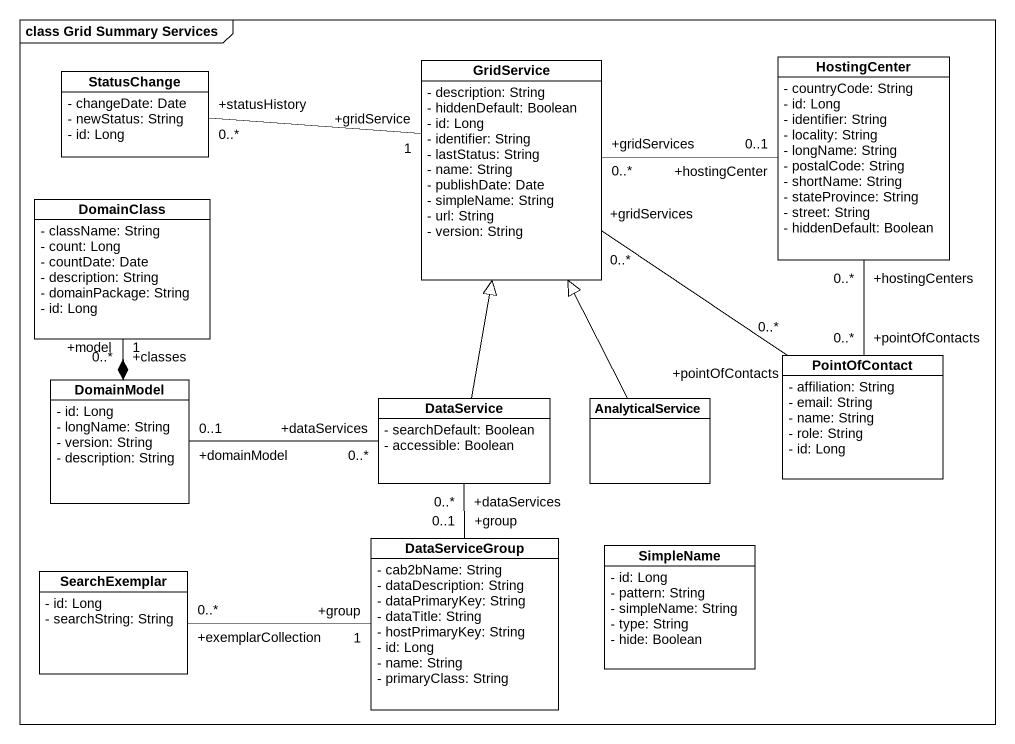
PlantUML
@startuml
mainframe class Grid Summary Services
hide circle
hide empty members
skinparam classAttributeIconSize 0
class StatusChange {
  - changeDate: Date
  - newStatus: String
  - id: Long
}
class GridService {
  - description: String
  - hiddenDefault: Boolean
  - id: Long
  - identifier: String
  - lastStatus: String
  - name: String
  - publishDate: Date
  - simpleName: String
  - url: String
  - version: String
}
class HostingCenter {
  - countryCode: String
  - id: Long
  - identifier: String
  - locality: String
  - longName: String
  - postalCode: String
  - shortName: String
  - stateProvince: String
  - street: String
  - hiddenDefault: Boolean
}
class DomainClass {
  - className: String
  - count: Long
  - countDate: Date
  - description: String
  - domainPackage: String
  - id: Long
}
class PointOfContact {
  - affiliation: String
  - email: String
  - name: String
  - role: String
  - id: Long
}
class DomainModel {
  - id: Long
  - longName: String
  - version: String
  - description: String
}
class DataService {
  - searchDefault: Boolean
  - accessible: Boolean
}
class AnalyticalService
class DataServiceGroup {
  - cab2bName: String
  - dataDescription: String
  - dataPrimaryKey: String
  - dataTitle: String
  - hostPrimaryKey: String
  - id: Long
  - name: String
  - primaryClass: String
}
class SearchExemplar {
  - id: Long
  - searchString: String
}
class SimpleName {
  - id: Long
  - pattern: String
  - simpleName: String
  - type: String
  - hide: Boolean
}
GridService "+gridService\n1" -left- "+statusHistory\n0..*" StatusChange
GridService "+gridServices\n0..*" -right- "+hostingCenter\n0..1" HostingCenter
GridService "+gridServices\n0..*" -- "+pointOfContacts\n0..*" PointOfContact
HostingCenter "+hostingCenters\n0..*" -- "+pointOfContacts\n0..*" PointOfContact
DomainClass "+classes\n0..*" --* "+model\n1" DomainModel
DataService -up-|> GridService
DataService "+dataServices\n0..*" -left- "+domainModel\n0..1" DomainModel
AnalyticalService -up-|> GridService
DataServiceGroup "+group\n0..1" -up- "+dataServices\n0..*" DataService
DataServiceGroup "+group\n1" -left- "+exemplarCollection\n0..*" SearchExemplar
@enduml
